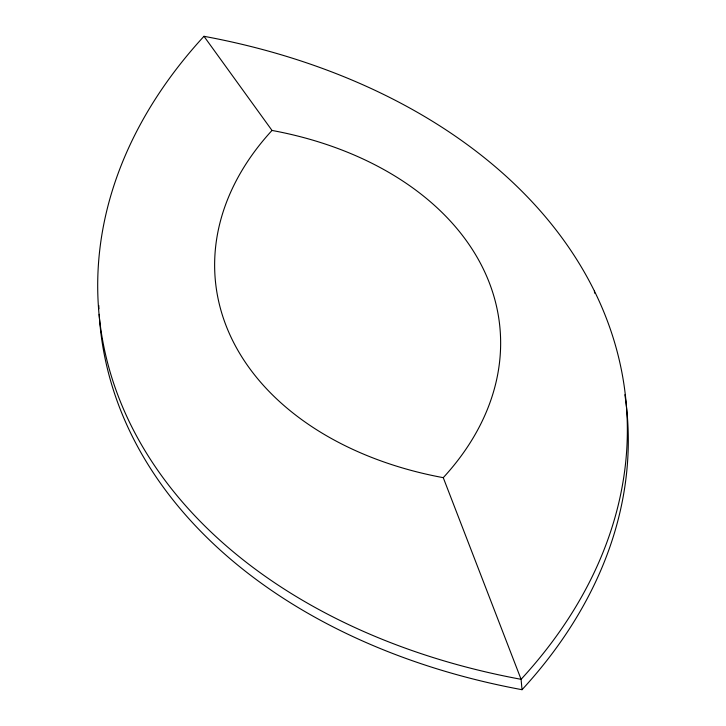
<?xml version="1.0" encoding="UTF-8"?>
<svg xmlns="http://www.w3.org/2000/svg" width="726" height="726" viewBox="0 0 726 726"><rect width="100%" height="100%" fill="white"/><g stroke="black" fill="none" stroke-linecap="round" stroke-linejoin="round"><path stroke-width="1.09" d="M203.97 36.3A613.924 433.349 -5.2 0 1 521.087 679.309A613.924 433.349 -5.2 0 1 203.97 36.3L272.014 130.444A331.519 234.008 -5.2 0 0 443.259 477.663L521.087 679.309L522.03 689.7A613.924 433.349 -5.2 0 1 99.19 314.322M594.413 291.062L594.603 293.141M272.014 130.444A331.519 234.008 -5.2 0 1 443.259 477.663M98.908 308.804A613.924 433.349 -5.2 0 1 98.79 305.483M624.877 394.735A613.924 433.349 -5.2 0 1 522.03 689.7"/></g></svg>
